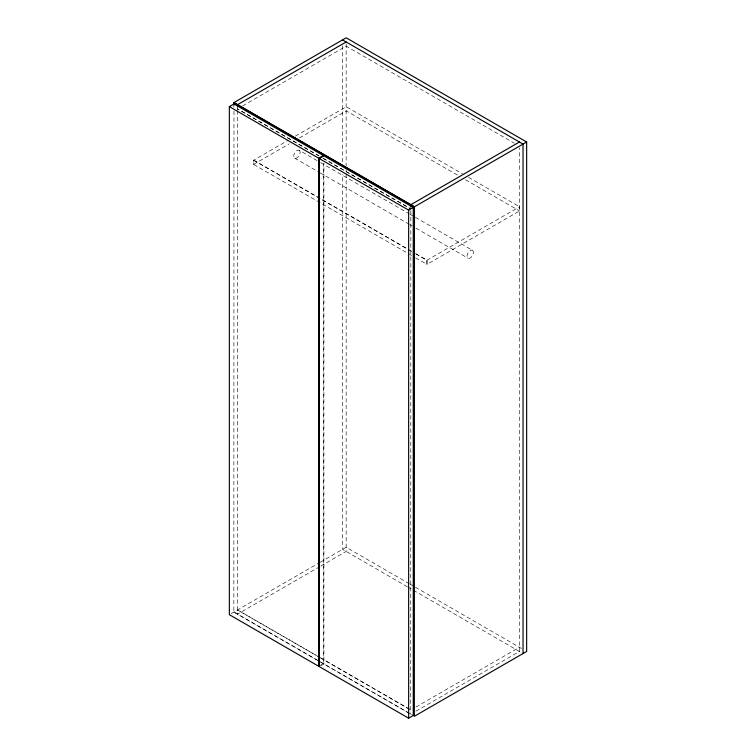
<?xml version="1.0" encoding="UTF-8"?>
<svg xmlns="http://www.w3.org/2000/svg" width="756" height="756" viewBox="0 0 756 756"><rect width="100%" height="100%" fill="white"/><g stroke="black" fill="none" stroke-linecap="round" stroke-linejoin="round"><path stroke-width="0.57" stroke-dasharray="3.78 2.83" d="M242.648 105.897L346.154 46.135L514.326 143.234M411.727 255.537L253.619 164.402L253.619 160.234L288.31 140.2M295.435 136.089L346.276 106.738L462.464 173.823M253.619 164.402L289.331 143.782M299.499 137.913L346.276 110.905L458.391 175.638M426.894 260.272L519.542 206.775L519.542 210.943L426.894 264.439L426.894 260.272L415.677 253.799M231.204 613.626L319.769 562.492M320.223 562.228L346.154 547.259L409.374 583.755M319.769 566.66L237.46 614.184L237.582 110.546M320.79 566.074L346.154 551.426L346.154 169.883M318.701 666.272L323.313 663.607L323.313 163.797M321.149 665.554L323.908 663.957L323.908 162.965M415.923 707.049L519.429 647.297M233.973 111.028L233.85 612.095L410.848 714.146M415.923 711.216L519.429 651.464L519.429 147.902M468.578 177.358L519.542 206.775M465.526 179.758L519.542 210.943M319.117 155.897L237.46 108.892L318.994 155.972M323.19 158.25L410.848 208.864M323.077 158.325L410.725 208.93M299.206 150.283A4.536 2.618 -60 0 1 297.769 157.314A4.536 2.618 -60 0 1 293.838 155.037A4.536 2.618 -60 0 1 299.206 150.283L319.59 162.049M320.61 162.634L409.289 213.835M410.31 214.421L414.382 216.774M415.403 217.369L472.481 250.321A4.536 2.618 -60 0 1 471.045 257.342A4.536 2.618 -60 0 1 467.113 255.074A4.536 2.618 -60 0 1 472.481 250.321M294.67 158.136L319.136 172.264M320.147 172.85L408.826 224.05M409.846 224.636L411.888 225.817M415.961 228.17L467.945 258.174M411.727 251.37L253.742 160.159L253.742 164.326M415.8 253.723L427.017 260.196L427.017 264.364L415.677 257.966M253.619 160.234L409.563 250.264M410.366 584.331L414.477 586.703M415.46 587.27L521.545 648.516M407.304 586.732L342.544 549.338L342.544 174.324M407.805 587.015L412.407 589.671M413.428 590.266L522.131 653.023M237.582 609.941L319.117 657.021M320.138 657.607L410.848 709.978L237.46 610.007M233.973 612.029L413.56 715.715M410.848 210.584L410.725 714.222M346.154 44.056L346.154 165.791M342.544 45.785L342.544 163.712M237.46 105.764L237.46 109.44M233.973 104.933L233.85 107.352"/><path stroke-width="1.13" d="M229.351 106.624L233.973 103.959L323.313 155.538L318.701 158.202L229.351 106.624L229.351 614.685L318.701 666.272L318.701 158.202M237.46 104.725L346.154 41.967M319.297 158.552L323.908 155.887L413.258 207.465L413.258 715.535L408.646 718.2L319.297 666.622L319.297 158.552L408.646 210.13L413.258 207.465M410.725 204.763L519.429 142.005M526.648 142.005L414.335 206.842L233.85 102.636L346.154 37.8L526.648 142.005L526.648 651.464L414.335 716.301L414.458 206.775L233.973 102.57L233.85 104.999M342.544 39.888L523.039 144.094L523.039 653.543M410.848 204.687L410.725 207.116M408.646 210.13L408.646 718.2M237.582 104.649L237.582 106.738"/></g></svg>
